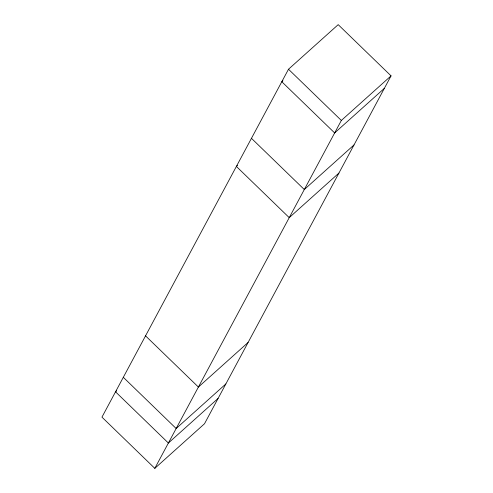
<?xml version="1.0" encoding="UTF-8"?>
<svg xmlns="http://www.w3.org/2000/svg" width="493" height="493" viewBox="0 0 493 493"><rect width="100%" height="100%" fill="white"/><g stroke="black" fill="none" stroke-linecap="round" stroke-linejoin="round"><path stroke-width="0.74" d="M288.497 69.242L101.952 417.14L154.808 468.35L204.503 423.758L391.048 75.86L338.192 24.65L288.497 69.242L341.347 120.452L154.808 468.35M282.939 80.71L281.799 81.733L334.648 132.944L384.349 88.352M237.521 165.414L236.381 166.437L289.231 217.653L338.931 173.061M341.347 120.452L391.048 75.86M354.005 144.942L304.31 189.534L251.455 138.323M116.675 390.789L115.535 391.812L168.384 443.028L218.085 398.436M248.09 342.469L198.396 387.06L145.54 335.85M225.862 383.93L176.161 428.522L123.312 377.311"/></g></svg>
